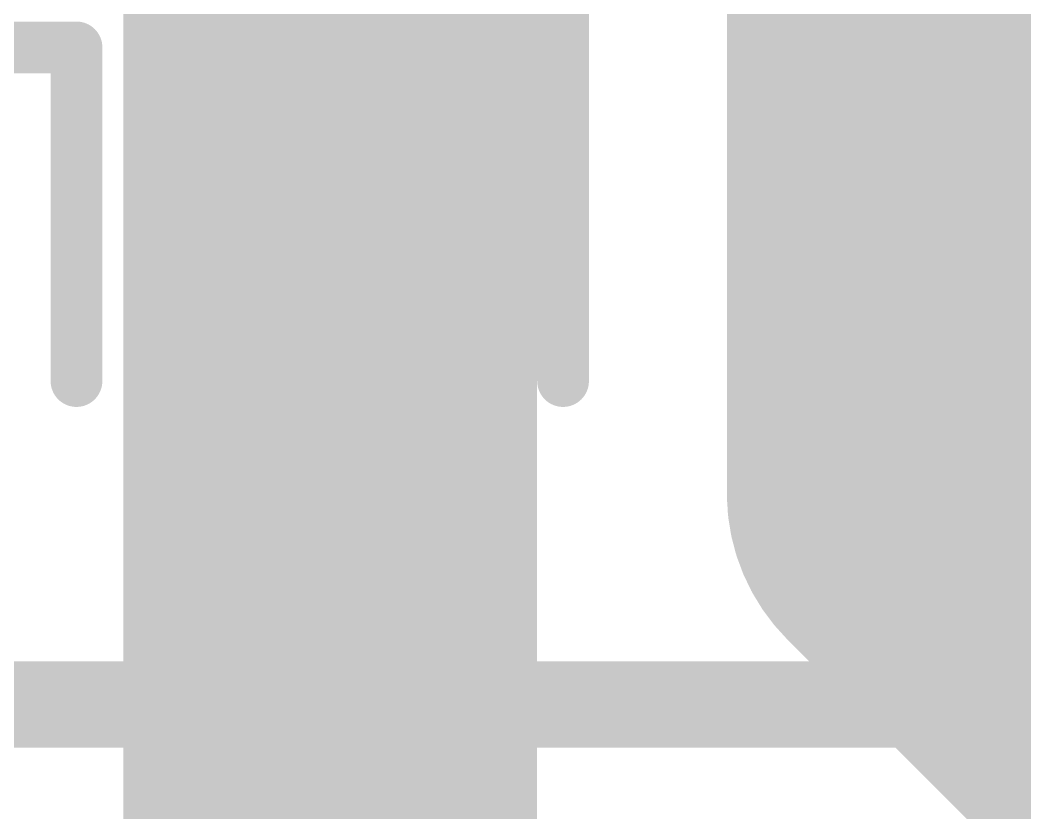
# Model space of a CAD drawing. Extents: x -0.6 to 18.1, y -1.8 to 18.1.
# Drawn here: x 10.211 to 11.691, y 3.847 to 5.014 of the extents above; entities that cross this region are included whole.
import ezdxf

# ---------------------------------------------------------------- set-up
doc = ezdxf.new("R2010")
doc.units = 0
for name, color, linetype in [('1', 12, 'CONTINUOUS'), ('22', 253, 'CONTINUOUS'), ('28', 253, 'CONTINUOUS')]:
    doc.layers.add(name, color=color, linetype=linetype)

msp = doc.modelspace()

# ---------------------------------------------------------------- linework, layer by layer
at = {"layer": '1', "const_width": 0.6096}
for points in [[(10.668, 3.368), (10.668, 7.874)], [(11.557, 7.239), (11.557, 4.318)], [(11.557, 4.318), (12.6035, 3.2715)]]:
    msp.add_lwpolyline(points, dxfattribs=at)
at = {"layer": '1', "const_width": 0.3048}
for points in [[(11.6648, 4.4258, 1), (11.4492, 4.2102)], [(11.4046, 4.318, 1), (11.7094, 4.318)]]:
    msp.add_lwpolyline(points, format="xyb", dxfattribs=at)
at = {"layer": '22', "const_width": 0.127}
msp.add_lwpolyline([(17.399, 4.007), (5.399, 4.007)], dxfattribs=at)
at = {"layer": '28'}
for points, const_width in [([(10.8063, 5.2197, 1), (10.8063, 4.8105)], 0.0762), ([(10.3134, 4.9742, 1), (10.2753, 4.9742)], 0.0381), ([(10.2944, 4.9551, 1), (10.2944, 4.9932)], 0.0381), ([(10.8063, 4.8295, 1), (10.8063, 4.7914)], 0.0381), ([(10.8063, 4.7914, 1), (10.8063, 4.8295)], 0.0381), ([(11.0109, 4.7914, 1), (11.0109, 4.8295)], 0.0381), ([(10.2753, 4.4831, 1), (10.3134, 4.4831)], 0.0381), ([(10.9919, 4.4831, 1), (11.03, 4.4831)], 0.0381)]:
    msp.add_lwpolyline(points, format="xyb", dxfattribs=dict(at, const_width=const_width))
at = {"layer": '28', "const_width": 0.0762}
for points in [[(11.0109, 4.4831), (11.0109, 5.2197)], [(10.2944, 4.9742), (10.0488, 4.9742)], [(10.2944, 4.4831), (10.2944, 4.9742)], [(10.8063, 4.8105), (11.0109, 4.8105)]]:
    msp.add_lwpolyline(points, dxfattribs=at)

doc.saveas('drawing.dxf')
